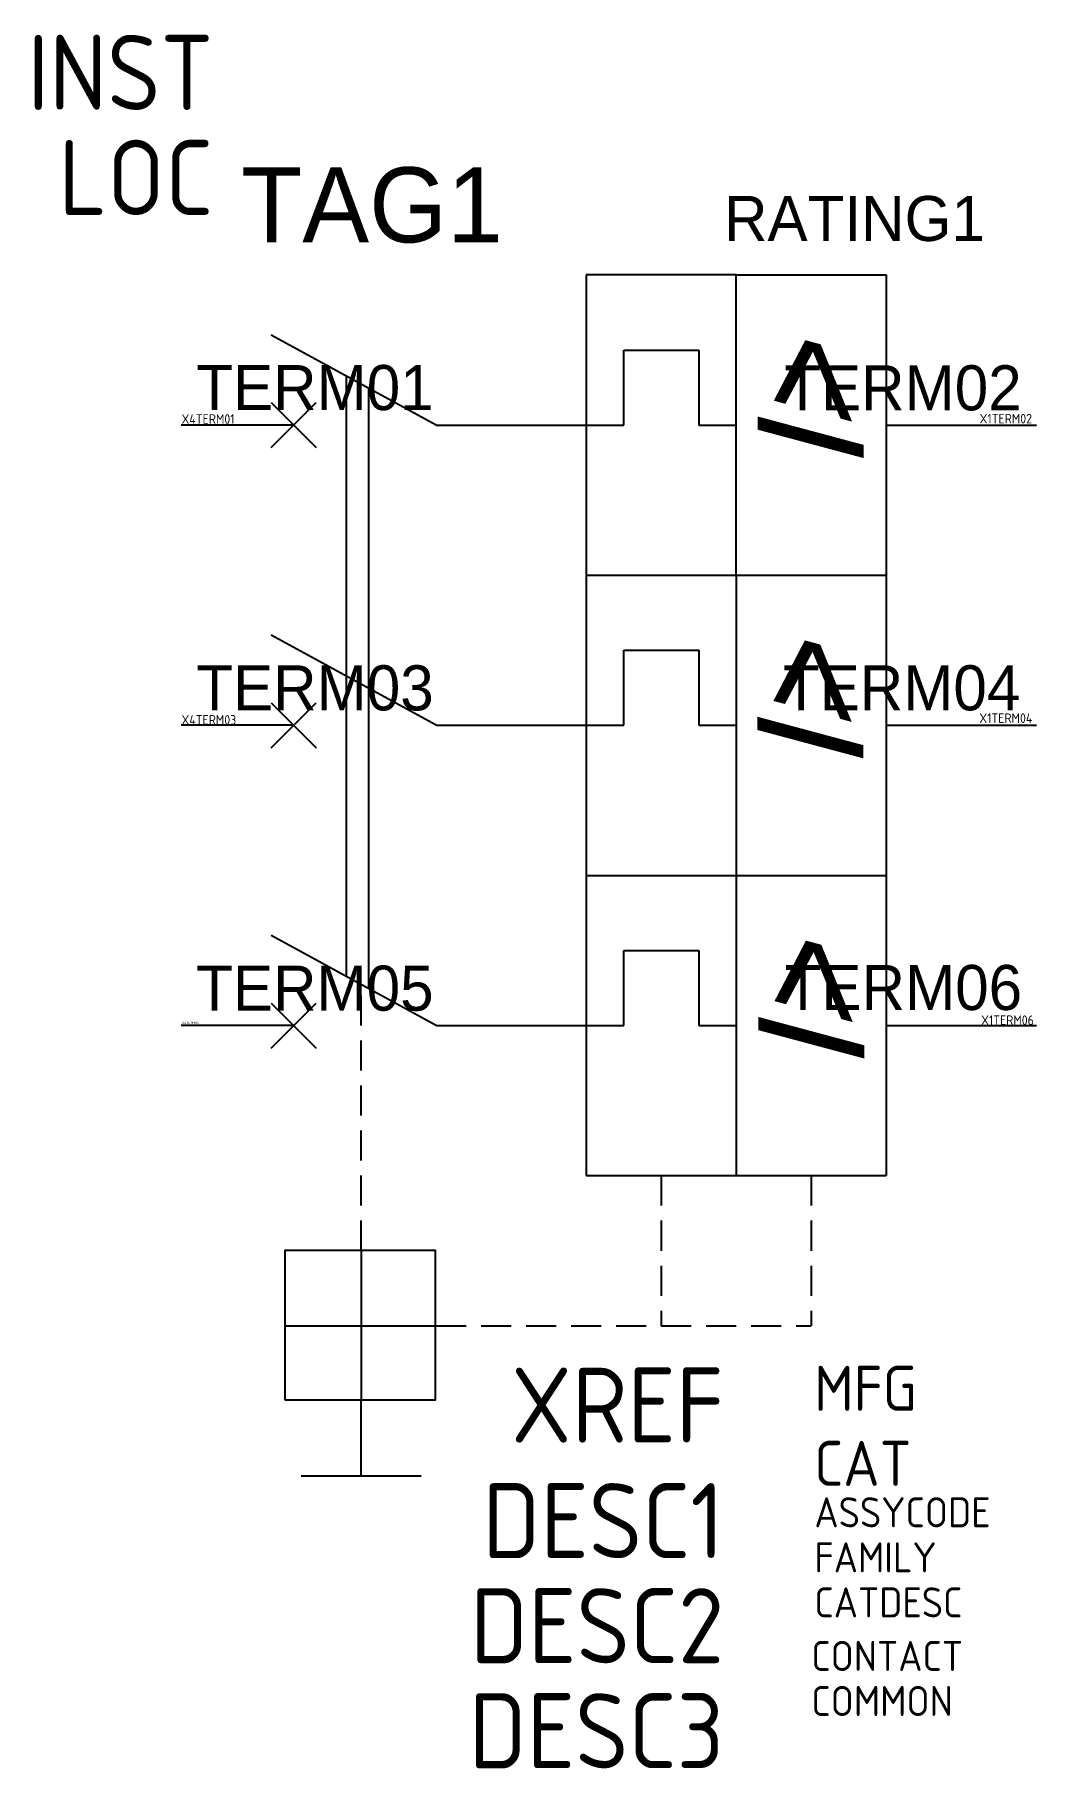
# Model space of a CAD drawing. Extents: x -37.4 to -4, y -27.2 to 30.5.
import ezdxf
from ezdxf.enums import TextEntityAlignment as Align

# ---------------------------------------------------------------- set-up
doc = ezdxf.new("R2010")
doc.units = 0
doc.header["$MEASUREMENT"] = 0
doc.styles.add('WD_IEC', font='isocp2.shx', dxfattribs={"width": 0.9, "height": 4})

msp = doc.modelspace()

# ---------------------------------------------------------------- linework, layer by layer
for p, q in [((-14, 22.5), (-19, 22.5)), ((-19, 22.5), (-19, 12.5)), ((-14, 12.5), (-14, 22.5)), ((-14, 22.5), (-9, 22.5)), ((-9, 22.5), (-9, 12.5)), ((-24, 17.5), (-29.5, 20.5)), ((-17.75, 17.5), (-17.75, 20)), ((-17.75, 20), (-15.25, 20)), ((-15.25, 20), (-15.25, 17.5)), ((-27, 19.136), (-27, -0.864)), ((-26.256, 18.731), (-26.256, -1.269)), ((-29.501, 16.75), (-28.001, 18.25)), ((-29.501, 18.25), (-28.001, 16.75)), ((-28.751, 17.5), (-32.5, 17.5)), ((-24, 17.5), (-17.75, 17.5)), ((-15.25, 17.5), (-14, 17.5)), ((-9, 17.5), (-4, 17.5)), ((-19, 12.5), (-14, 12.5)), ((-19, 12.5), (-19, 2.5)), ((-14, 12.5), (-14, 2.5)), ((-14, 12.5), (-9, 12.5)), ((-9, 12.5), (-9, 2.5)), ((-24, 7.5), (-29.5, 10.5)), ((-17.75, 7.5), (-17.75, 10)), ((-17.75, 10), (-15.25, 10)), ((-15.25, 10), (-15.25, 7.5)), ((-29.501, 6.75), (-28.001, 8.25)), ((-29.501, 8.25), (-28.001, 6.75)), ((-28.751, 7.5), (-32.5, 7.5)), ((-24, 7.5), (-17.75, 7.5)), ((-15.25, 7.5), (-14, 7.5)), ((-9, 7.5), (-4, 7.5)), ((-19, 2.5), (-14, 2.5)), ((-19, 2.5), (-19, -7.5)), ((-14, 2.5), (-14, -7.5)), ((-14, 2.5), (-9, 2.5)), ((-9, 2.5), (-9, -7.5)), ((-24, -2.5), (-29.5, 0.5)), ((-17.75, -2.5), (-17.75, 0)), ((-17.75, 0), (-15.25, 0)), ((-15.25, 0), (-15.25, -2.5)), ((-26.5, -2.5), (-26.5, -1.5)), ((-29.5, -3.25), (-28, -1.75)), ((-29.5, -1.75), (-28, -3.25)), ((-28.75, -2.5), (-32.499, -2.5)), ((-24, -2.5), (-17.75, -2.5)), ((-24, -2.5), (-24, -2.5)), ((-24, -2.5), (-24, -2.5)), ((-15.25, -2.5), (-14, -2.5)), ((-9, -2.5), (-9, -2.5)), ((-9, -2.5), (-9, -2.5)), ((-9, -2.5), (-4, -2.5)), ((-26.5, -4), (-26.5, -3)), ((-27, -4.5), (-27, -4.5)), ((-26.5, -5.5), (-26.5, -4.5)), ((-26.5, -7), (-26.5, -6)), ((-26.5, -8.5), (-26.5, -7.5)), ((-19, -7.5), (-14, -7.5)), ((-16.5, -7.5), (-16.5, -8.5)), ((-14, -7.5), (-9, -7.5)), ((-11.5, -7.5), (-11.5, -8.5)), ((-26.5, -10), (-26.5, -9)), ((-16.5, -9), (-16.5, -10)), ((-11.5, -9), (-11.5, -10)), ((-26.5, -10), (-26.5, -15)), ((-16.5, -10.5), (-16.5, -11.5)), ((-11.5, -10.5), (-11.5, -11.5)), ((-16.5, -12), (-16.5, -12.5)), ((-11.5, -12), (-11.5, -12.5)), ((-29, -12.5), (-24, -12.5)), ((-24, -12.5), (-23, -12.5)), ((-22.5, -12.5), (-22.5, -12.5)), ((-22.5, -12.5), (-21.5, -12.5)), ((-21, -12.5), (-20, -12.5)), ((-19.5, -12.5), (-18.5, -12.5)), ((-18, -12.5), (-17, -12.5)), ((-16.5, -12.5), (-15.5, -12.5)), ((-15, -12.5), (-14, -12.5)), ((-13.5, -12.5), (-12.5, -12.5)), ((-12, -12.5), (-11.5, -12.5)), ((-26.5, -17.5), (-26.5, -15)), ((-28.5, -17.5), (-24.5, -17.5))]:
    msp.add_line(p, q)
msp.add_lwpolyline([(-29.033, -14.978), (-29.033, -9.978), (-24.033, -9.978), (-24.033, -14.978)], close=True)

# ---------------------------------------------------------------- texts
at = {"oblique": 15}
for p in [(-9.755, 15.964), (-9.768, 5.963), (-9.732, -4.037)]:
    msp.add_text('I>', height=3.5355, rotation=90, dxfattribs=at).set_placement(p)
at = {"style": 'WD_IEC', "flags": 1}
for tag, height, p in [('INST', 2.5, (-31.426, 27.997)), ('LOC', 2.5, (-31.426, 24.497)), ('X1TERM02', 0.32, (-4.144, 17.554)), ('X1TERM04', 0.32, (-4.133, 7.578)), ('X1TERM06', 0.32, (-4.081, -2.482)), ('XREF', 2.5, (-14.405, -16.392)), ('DESC1', 2.5, (-14.405, -20.242)), ('DESC2', 2.5, (-14.405, -23.742)), ('DESC3', 2.5, (-14.405, -27.242))]:
    msp.add_attdef(tag, text='', height=height, dxfattribs=at).set_placement(p, align=Align.RIGHT)
for tag, p, s, height in [('TAG1', (-30.508, 23.587), 'Q', 2.5), ('TERM01', (-31.999, 18), '1/L1', 1.5), ('TERM03', (-31.998, 7.998), '3/L2', 1.5), ('TERM05', (-32.002, -2.005), '5/L3', 1.5)]:
    msp.add_attdef(tag, p, s, height=height)
for tag, text, p in [('RATING1', '', (-5.715, 23.632)), ('TERM02', '2/T1', (-4.489, 17.992)), ('TERM04', '4/T2', (-4.534, 7.999)), ('TERM06', '6/T3', (-4.474, -1.984))]:
    msp.add_attdef(tag, text=text, height=1.5).set_placement(p, align=Align.RIGHT)
for tag, p, s, height in [('X4TERM01', (-32.488, 17.543), '', 0.32), ('X4TERM03', (-32.49, 7.521), '', 0.32), ('X4TERM05', (-32.479, -2.449), '', 0.08), ('MFG', (-11.404, -15.334), '', 1.5), ('CAT', (-11.404, -17.834), '', 1.5), ('ASSYCODE', (-11.397, -19.214), '', 1), ('FAMILY', (-11.397, -20.714), 'CBM_ACKO', 1), ('CATDESC', (-11.397, -22.214), '', 1), ('CONTACT', (-11.5, -24), 'NO', 1), ('COMMON', (-11.5, -25.5), '02', 1)]:
    msp.add_attdef(tag, p, s, height=height, dxfattribs=at)

doc.saveas('drawing.dxf')
